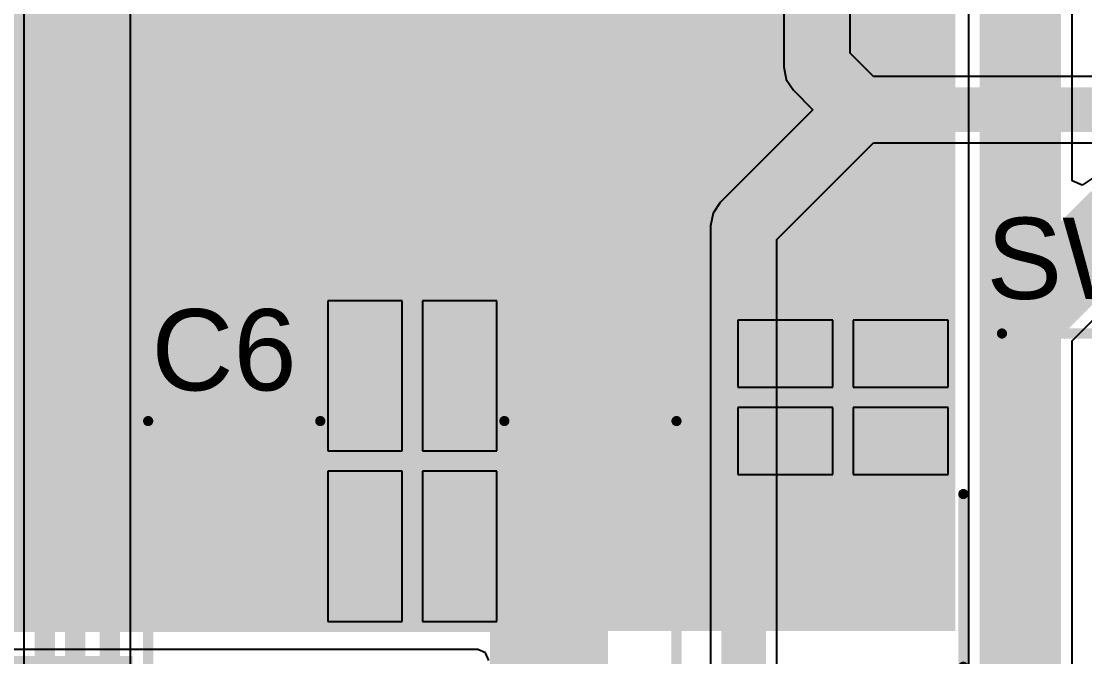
# Model space of a CAD drawing. Header units: millimetres. Extents: x -0.27 to 4.7, y -0.39 to 2.83.
# Drawn here: x 3.344 to 3.868, y 2.042 to 2.355 of the extents above; entities that cross this region are included whole.
import ezdxf

# ---------------------------------------------------------------- set-up
doc = ezdxf.new("R2010")
doc.units = ezdxf.units.MM
doc.header["$MEASUREMENT"] = 0
for name, color, linetype in [('BottomLayer', 5, 'Continuous'), ('BottomSolder', 6, 'Continuous'), ('TopLayer', 1, 'Continuous'), ('TopOverlay', 2, 'Continuous'), ('TopPaste', 8, 'Continuous'), ('TopSolder', 216, 'Continuous'), ('ViaHoleLayer', 16, 'Continuous')]:
    doc.layers.add(name, color=color, linetype=linetype)
doc.styles.add('Arial', font='', dxfattribs={"height": 0.2})
doc.styles.get('Arial').set_extended_font_data('Arial')

# ---------------------------------------------------------------- blocks, each defined once
blk = doc.blocks.new('20SVPF120M_38')
at = {"layer": 'TopLayer'}
for points in [[(-0.17913, 0.0315), (-0.04134, 0.0315), (-0.04134, -0.0315), (-0.17913, -0.0315)], [(0.04134, 0.0315), (0.17913, 0.0315), (0.17913, -0.0315), (0.04134, -0.0315)]]:
    blk.add_hatch(color=1, dxfattribs=at).paths.add_polyline_path(points)
at = {"layer": 'TopPaste'}
for points in [[(-0.17913, 0.0315), (-0.04134, 0.0315), (-0.04134, -0.0315), (-0.17913, -0.0315)], [(0.04134, 0.0315), (0.17913, 0.0315), (0.17913, -0.0315), (0.04134, -0.0315)]]:
    blk.add_hatch(color=8, dxfattribs=at).paths.add_polyline_path(points)
at = {"layer": 'TopSolder'}
for points in [[(-0.18313, 0.0355), (-0.03734, 0.0355), (-0.03734, -0.0355), (-0.18313, -0.0355)], [(0.03734, 0.0355), (0.18313, 0.0355), (0.18313, -0.0355), (0.03734, -0.0355)]]:
    blk.add_hatch(color=216, dxfattribs=at).paths.add_polyline_path(points)
at = {"layer": 'TopOverlay', "const_width": 0.005}
for points in [[(-0.07677, 0.12992), (-0.12992, 0.07677)], [(-0.07677, 0.12992), (0.12992, 0.12992)], [(0.12992, 0.12992), (0.12992, 0.04528)], [(-0.12992, 0.07677), (-0.12992, 0.04528)], [(-0.153, 0.064), (-0.153, 0.043)], [(-0.162, 0.053), (-0.144, 0.053)], [(-0.12992, -0.04528), (-0.12992, -0.07677)], [(0.12992, -0.04528), (0.12992, -0.12992)], [(-0.12992, -0.07677), (-0.07677, -0.12992)], [(-0.07677, -0.12992), (0.12992, -0.12992)]]:
    blk.add_lwpolyline(points, dxfattribs=at)
at = {"layer": 'TopOverlay', "const_width": 0.0025}
for points in [[(-0.07802, 0.12992, 1), (-0.07552, 0.12992, 1)], [(-0.07802, 0.12992, 1), (-0.07552, 0.12992, 1)], [(0.12867, 0.12992, 1), (0.13117, 0.12992, 1)], [(0.12867, 0.12992, 1), (0.13117, 0.12992, 1)], [(-0.13117, 0.07677, 1), (-0.12867, 0.07677, 1)], [(-0.13117, 0.07677, 1), (-0.12867, 0.07677, 1)], [(-0.15425, 0.064, 1), (-0.15175, 0.064, 1)], [(-0.16325, 0.053, 1), (-0.16075, 0.053, 1)], [(-0.14525, 0.053, 1), (-0.14275, 0.053, 1)], [(-0.13117, 0.04528, 1), (-0.12867, 0.04528, 1)], [(0.12867, 0.04528, 1), (0.13117, 0.04528, 1)], [(-0.15425, 0.043, 1), (-0.15175, 0.043, 1)], [(-0.13117, -0.04528, 1), (-0.12867, -0.04528, 1)], [(0.12867, -0.04528, 1), (0.13117, -0.04528, 1)], [(-0.13117, -0.07677, 1), (-0.12867, -0.07677, 1)], [(-0.13117, -0.07677, 1), (-0.12867, -0.07677, 1)], [(-0.07802, -0.12992, 1), (-0.07552, -0.12992, 1)], [(-0.07802, -0.12992, 1), (-0.07552, -0.12992, 1)], [(0.12867, -0.12992, 1), (0.13117, -0.12992, 1)], [(0.12867, -0.12992, 1), (0.13117, -0.12992, 1)]]:
    blk.add_lwpolyline(points, format="xyb", close=True, dxfattribs=at)
blk = doc.blocks.new('SOT__223_55')
at = {"layer": 'TopLayer'}
for points in [[(-0.0748, 0.15945), (0.0748, 0.15945), (0.0748, 0.08071), (-0.0748, 0.08071)], [(-0.12008, -0.08071), (-0.06102, -0.08071), (-0.06102, -0.15945), (-0.12008, -0.15945)], [(-0.02953, -0.08071), (0.02953, -0.08071), (0.02953, -0.15945), (-0.02953, -0.15945)], [(0.06102, -0.08071), (0.12008, -0.08071), (0.12008, -0.15945), (0.06102, -0.15945)]]:
    blk.add_hatch(color=1, dxfattribs=at).paths.add_polyline_path(points)
at = {"layer": 'TopPaste'}
for points in [[(-0.0748, 0.15945), (0.0748, 0.15945), (0.0748, 0.08071), (-0.0748, 0.08071)], [(-0.12008, -0.08071), (-0.06102, -0.08071), (-0.06102, -0.15945), (-0.12008, -0.15945)], [(-0.02953, -0.08071), (0.02953, -0.08071), (0.02953, -0.15945), (-0.02953, -0.15945)], [(0.06102, -0.08071), (0.12008, -0.08071), (0.12008, -0.15945), (0.06102, -0.15945)]]:
    blk.add_hatch(color=8, dxfattribs=at).paths.add_polyline_path(points)
at = {"layer": 'TopSolder'}
for points in [[(-0.0788, 0.16345), (0.0788, 0.16345), (0.0788, 0.07671), (-0.0788, 0.07671)], [(-0.12408, -0.07671), (-0.05702, -0.07671), (-0.05702, -0.16345), (-0.12408, -0.16345)], [(-0.03353, -0.07671), (0.03353, -0.07671), (0.03353, -0.16345), (-0.03353, -0.16345)], [(0.05702, -0.07671), (0.12408, -0.07671), (0.12408, -0.16345), (0.05702, -0.16345)]]:
    blk.add_hatch(color=216, dxfattribs=at).paths.add_polyline_path(points)
at = {"layer": 'TopOverlay'}
for points, const_width in [([(0.13, 0.071), (-0.13, 0.071)], 0.005), ([(-0.13, -0.072), (-0.13, 0.071)], 0.005), ([(0.13, -0.072), (0.13, 0.071)], 0.005), ([(0.13, -0.072), (-0.13, -0.072)], 0.005), ([(-0.127, -0.121), (-0.132, -0.116)], 0.00787), ([(-0.132, -0.126), (-0.132, -0.116)], 0.00787), ([(-0.132, -0.126), (-0.127, -0.121)], 0.00787)]:
    blk.add_lwpolyline(points, dxfattribs=dict(at, const_width=const_width))
for points, const_width in [([(-0.13125, 0.071, 1), (-0.12875, 0.071, 1)], 0.0025), ([(-0.13125, 0.071, 1), (-0.12875, 0.071, 1)], 0.0025), ([(0.12875, 0.071, 1), (0.13125, 0.071, 1)], 0.0025), ([(0.12875, 0.071, 1), (0.13125, 0.071, 1)], 0.0025), ([(-0.13125, -0.072, 1), (-0.12875, -0.072, 1)], 0.0025), ([(-0.13125, -0.072, 1), (-0.12875, -0.072, 1)], 0.0025), ([(0.12875, -0.072, 1), (0.13125, -0.072, 1)], 0.0025), ([(0.12875, -0.072, 1), (0.13125, -0.072, 1)], 0.0025), ([(-0.13397, -0.116, 1), (-0.13003, -0.116, 1)], 0.00394), ([(-0.13397, -0.116, 1), (-0.13003, -0.116, 1)], 0.00394), ([(-0.12897, -0.121, 1), (-0.12503, -0.121, 1)], 0.00394), ([(-0.12897, -0.121, 1), (-0.12503, -0.121, 1)], 0.00394), ([(-0.13397, -0.126, 1), (-0.13003, -0.126, 1)], 0.00394), ([(-0.13397, -0.126, 1), (-0.13003, -0.126, 1)], 0.00394)]:
    blk.add_lwpolyline(points, format="xyb", close=True, dxfattribs=dict(at, const_width=const_width))
blk = doc.blocks.new('TL3301NF160QG_56')
at = {"layer": 'TopLayer'}
for points in [[(-0.1374, 0.06063), (-0.22087, 0.06063), (-0.22087, 0.11654), (-0.1374, 0.11654)], [(0.22087, 0.06063), (0.1374, 0.06063), (0.1374, 0.11654), (0.22087, 0.11654)], [(-0.1374, -0.11654), (-0.22087, -0.11654), (-0.22087, -0.06063), (-0.1374, -0.06063)], [(0.22087, -0.11654), (0.1374, -0.11654), (0.1374, -0.06063), (0.22087, -0.06063)]]:
    blk.add_hatch(color=1, dxfattribs=at).paths.add_polyline_path(points)
at = {"layer": 'TopPaste'}
for points in [[(-0.1374, 0.06063), (-0.22087, 0.06063), (-0.22087, 0.11654), (-0.1374, 0.11654)], [(0.22087, 0.06063), (0.1374, 0.06063), (0.1374, 0.11654), (0.22087, 0.11654)], [(-0.1374, -0.11654), (-0.22087, -0.11654), (-0.22087, -0.06063), (-0.1374, -0.06063)], [(0.22087, -0.11654), (0.1374, -0.11654), (0.1374, -0.06063), (0.22087, -0.06063)]]:
    blk.add_hatch(color=8, dxfattribs=at).paths.add_polyline_path(points)
at = {"layer": 'TopSolder'}
for points in [[(-0.1334, 0.05663), (-0.22487, 0.05663), (-0.22487, 0.12054), (-0.1334, 0.12054)], [(0.22487, 0.05663), (0.1334, 0.05663), (0.1334, 0.12054), (0.22487, 0.12054)], [(-0.1334, -0.12054), (-0.22487, -0.12054), (-0.22487, -0.05663), (-0.1334, -0.05663)], [(0.22487, -0.12054), (0.1334, -0.12054), (0.1334, -0.05663), (0.22487, -0.05663)]]:
    blk.add_hatch(color=216, dxfattribs=at).paths.add_polyline_path(points)
at = {"layer": 'TopOverlay'}
for points, const_width in [([(-0.188, 0.129), (-0.178, 0.129)], 0.00787), ([(-0.188, 0.129), (-0.183, 0.124)], 0.00787), ([(-0.183, 0.124), (-0.178, 0.129)], 0.00787), ([(-0.101, 0.12), (0.094, 0.12)], 0.005), ([(-0.12, -0.044), (-0.12, 0.041)], 0.005), ([(0.12, -0.041), (0.12, 0.044)], 0.005), ([(-0.094, -0.12), (0.101, -0.12)], 0.005)]:
    blk.add_lwpolyline(points, dxfattribs=dict(at, const_width=const_width))
for points, const_width in [([(-0.18997, 0.129, 1), (-0.18603, 0.129, 1)], 0.00394), ([(-0.18997, 0.129, 1), (-0.18603, 0.129, 1)], 0.00394), ([(-0.17997, 0.129, 1), (-0.17603, 0.129, 1)], 0.00394), ([(-0.17997, 0.129, 1), (-0.17603, 0.129, 1)], 0.00394), ([(-0.18497, 0.124, 1), (-0.18103, 0.124, 1)], 0.00394), ([(-0.18497, 0.124, 1), (-0.18103, 0.124, 1)], 0.00394), ([(-0.10225, 0.12, 1), (-0.09975, 0.12, 1)], 0.0025), ([(0.09275, 0.12, 1), (0.09525, 0.12, 1)], 0.0025), ([(-0.12125, 0.041, 1), (-0.11875, 0.041, 1)], 0.0025), ([(0.11875, 0.044, 1), (0.12125, 0.044, 1)], 0.0025), ([(-0.12125, -0.044, 1), (-0.11875, -0.044, 1)], 0.0025), ([(0.11875, -0.041, 1), (0.12125, -0.041, 1)], 0.0025), ([(-0.09525, -0.12, 1), (-0.09275, -0.12, 1)], 0.0025), ([(0.09975, -0.12, 1), (0.10225, -0.12, 1)], 0.0025)]:
    blk.add_lwpolyline(points, format="xyb", close=True, dxfattribs=dict(at, const_width=const_width))

msp = doc.modelspace()

# ---------------------------------------------------------------- hatches: boundary and pattern name
at = {"layer": 'BottomLayer'}
msp.add_hatch(color=5, dxfattribs=at).paths.add_polyline_path([(3.401, 2.111), (3.607, 2.111), (3.607, 2.237), (3.401, 2.237)])
h = msp.add_hatch(color=5, dxfattribs=at)
edge = h.paths.add_edge_path()
edge.add_arc((3.463, 2.216), 0.01181, 0, 360)
h = msp.add_hatch(color=5, dxfattribs=at)
edge = h.paths.add_edge_path()
edge.add_arc((3.4876, 2.216), 0.01181, 0, 360)
h = msp.add_hatch(color=5, dxfattribs=at)
edge = h.paths.add_edge_path()
edge.add_arc((3.5894, 2.216), 0.01181, 0, 360)
h = msp.add_hatch(color=5, dxfattribs=at)
edge = h.paths.add_edge_path()
edge.add_arc((3.614, 2.216), 0.01181, 0, 360)
h = msp.add_hatch(color=5, dxfattribs=at)
edge = h.paths.add_edge_path()
edge.add_arc((3.463, 2.19), 0.01181, 0, 360)
h = msp.add_hatch(color=5, dxfattribs=at)
edge = h.paths.add_edge_path()
edge.add_arc((3.4876, 2.19), 0.01181, 0, 360)
h = msp.add_hatch(color=5, dxfattribs=at)
edge = h.paths.add_edge_path()
edge.add_arc((3.5894, 2.18967), 0.01181, 0, 360)
h = msp.add_hatch(color=5, dxfattribs=at)
edge = h.paths.add_edge_path()
edge.add_arc((3.614, 2.18967), 0.01181, 0, 360)
h = msp.add_hatch(color=5, dxfattribs=at)
edge = h.paths.add_edge_path()
edge.add_arc((3.463, 2.163), 0.01181, 0, 360)
h = msp.add_hatch(color=5, dxfattribs=at)
edge = h.paths.add_edge_path()
edge.add_arc((3.4876, 2.163), 0.01181, 0, 360)
h = msp.add_hatch(color=5, dxfattribs=at)
edge = h.paths.add_edge_path()
edge.add_arc((3.5894, 2.16333), 0.01181, 0, 360)
h = msp.add_hatch(color=5, dxfattribs=at)
edge = h.paths.add_edge_path()
edge.add_arc((3.614, 2.16333), 0.01181, 0, 360)
h = msp.add_hatch(color=5, dxfattribs=at)
edge = h.paths.add_edge_path()
edge.add_arc((3.463, 2.137), 0.01181, 0, 360)
h = msp.add_hatch(color=5, dxfattribs=at)
edge = h.paths.add_edge_path()
edge.add_arc((3.4876, 2.137), 0.01181, 0, 360)
h = msp.add_hatch(color=5, dxfattribs=at)
edge = h.paths.add_edge_path()
edge.add_arc((3.5894, 2.137), 0.01181, 0, 360)
h = msp.add_hatch(color=5, dxfattribs=at)
edge = h.paths.add_edge_path()
edge.add_arc((3.614, 2.137), 0.01181, 0, 360)
at = {"layer": 'BottomSolder'}
h = msp.add_hatch(color=6, dxfattribs=at)
edge = h.paths.add_edge_path()
edge.add_arc((3.463, 2.216), 0.00591, 0, 360)
h = msp.add_hatch(color=6, dxfattribs=at)
edge = h.paths.add_edge_path()
edge.add_arc((3.4876, 2.216), 0.00591, 0, 360)
h = msp.add_hatch(color=6, dxfattribs=at)
edge = h.paths.add_edge_path()
edge.add_arc((3.5894, 2.216), 0.00591, 0, 360)
h = msp.add_hatch(color=6, dxfattribs=at)
edge = h.paths.add_edge_path()
edge.add_arc((3.614, 2.216), 0.00591, 0, 360)
h = msp.add_hatch(color=6, dxfattribs=at)
edge = h.paths.add_edge_path()
edge.add_arc((3.463, 2.19), 0.00591, 0, 360)
h = msp.add_hatch(color=6, dxfattribs=at)
edge = h.paths.add_edge_path()
edge.add_arc((3.4876, 2.19), 0.00591, 0, 360)
h = msp.add_hatch(color=6, dxfattribs=at)
edge = h.paths.add_edge_path()
edge.add_arc((3.5894, 2.18967), 0.00591, 0, 360)
h = msp.add_hatch(color=6, dxfattribs=at)
edge = h.paths.add_edge_path()
edge.add_arc((3.614, 2.18967), 0.00591, 0, 360)
h = msp.add_hatch(color=6, dxfattribs=at)
edge = h.paths.add_edge_path()
edge.add_arc((3.463, 2.163), 0.00591, 0, 360)
h = msp.add_hatch(color=6, dxfattribs=at)
edge = h.paths.add_edge_path()
edge.add_arc((3.4876, 2.163), 0.00591, 0, 360)
h = msp.add_hatch(color=6, dxfattribs=at)
edge = h.paths.add_edge_path()
edge.add_arc((3.5894, 2.16333), 0.00591, 0, 360)
h = msp.add_hatch(color=6, dxfattribs=at)
edge = h.paths.add_edge_path()
edge.add_arc((3.614, 2.16333), 0.00591, 0, 360)
h = msp.add_hatch(color=6, dxfattribs=at)
edge = h.paths.add_edge_path()
edge.add_arc((3.463, 2.137), 0.00591, 0, 360)
h = msp.add_hatch(color=6, dxfattribs=at)
edge = h.paths.add_edge_path()
edge.add_arc((3.4876, 2.137), 0.00591, 0, 360)
h = msp.add_hatch(color=6, dxfattribs=at)
edge = h.paths.add_edge_path()
edge.add_arc((3.5894, 2.137), 0.00591, 0, 360)
h = msp.add_hatch(color=6, dxfattribs=at)
edge = h.paths.add_edge_path()
edge.add_arc((3.614, 2.137), 0.00591, 0, 360)
at = {"layer": 'TopLayer'}
for points in [[(3.018, 2.054), (3.57582, 2.054), (3.57582, 2.57695), (3.018, 2.57695)], [(3.47282, 2.05452), (3.80382, 2.05452), (3.80382, 2.42795), (3.47282, 2.42795)], [(3.575, 1.80095), (3.633, 1.80095), (3.633, 2.07595), (3.575, 2.07595)]]:
    msp.add_hatch(color=1, dxfattribs=at).paths.add_polyline_path(points)
h = msp.add_hatch(color=1, dxfattribs=at)
edge = h.paths.add_edge_path()
edge.add_arc((3.463, 2.216), 0.01181, 0, 360)
h = msp.add_hatch(color=1, dxfattribs=at)
edge = h.paths.add_edge_path()
edge.add_arc((3.4876, 2.216), 0.01181, 0, 360)
h = msp.add_hatch(color=1, dxfattribs=at)
edge = h.paths.add_edge_path()
edge.add_arc((3.5894, 2.216), 0.01181, 0, 360)
h = msp.add_hatch(color=1, dxfattribs=at)
edge = h.paths.add_edge_path()
edge.add_arc((3.614, 2.216), 0.01181, 0, 360)
h = msp.add_hatch(color=1, dxfattribs=at)
edge = h.paths.add_edge_path()
edge.add_arc((3.463, 2.19), 0.01181, 0, 360)
h = msp.add_hatch(color=1, dxfattribs=at)
edge = h.paths.add_edge_path()
edge.add_arc((3.4876, 2.19), 0.01181, 0, 360)
h = msp.add_hatch(color=1, dxfattribs=at)
edge = h.paths.add_edge_path()
edge.add_arc((3.5894, 2.18967), 0.01181, 0, 360)
h = msp.add_hatch(color=1, dxfattribs=at)
edge = h.paths.add_edge_path()
edge.add_arc((3.614, 2.18967), 0.01181, 0, 360)
h = msp.add_hatch(color=1, dxfattribs=at)
edge = h.paths.add_edge_path()
edge.add_arc((3.463, 2.163), 0.01181, 0, 360)
h = msp.add_hatch(color=1, dxfattribs=at)
edge = h.paths.add_edge_path()
edge.add_arc((3.4876, 2.163), 0.01181, 0, 360)
h = msp.add_hatch(color=1, dxfattribs=at)
edge = h.paths.add_edge_path()
edge.add_arc((3.5894, 2.16333), 0.01181, 0, 360)
h = msp.add_hatch(color=1, dxfattribs=at)
edge = h.paths.add_edge_path()
edge.add_arc((3.614, 2.16333), 0.01181, 0, 360)
h = msp.add_hatch(color=1, dxfattribs=at)
edge = h.paths.add_edge_path()
edge.add_arc((3.463, 2.137), 0.01181, 0, 360)
h = msp.add_hatch(color=1, dxfattribs=at)
edge = h.paths.add_edge_path()
edge.add_arc((3.4876, 2.137), 0.01181, 0, 360)
h = msp.add_hatch(color=1, dxfattribs=at)
edge = h.paths.add_edge_path()
edge.add_arc((3.5894, 2.137), 0.01181, 0, 360)
h = msp.add_hatch(color=1, dxfattribs=at)
edge = h.paths.add_edge_path()
edge.add_arc((3.614, 2.137), 0.01181, 0, 360)
at = {"layer": 'TopSolder'}
h = msp.add_hatch(color=216, dxfattribs=at)
edge = h.paths.add_edge_path()
edge.add_arc((3.463, 2.216), 0.00591, 0, 360)
h = msp.add_hatch(color=216, dxfattribs=at)
edge = h.paths.add_edge_path()
edge.add_arc((3.4876, 2.216), 0.00591, 0, 360)
h = msp.add_hatch(color=216, dxfattribs=at)
edge = h.paths.add_edge_path()
edge.add_arc((3.5894, 2.216), 0.00591, 0, 360)
h = msp.add_hatch(color=216, dxfattribs=at)
edge = h.paths.add_edge_path()
edge.add_arc((3.614, 2.216), 0.00591, 0, 360)
h = msp.add_hatch(color=216, dxfattribs=at)
edge = h.paths.add_edge_path()
edge.add_arc((3.463, 2.19), 0.00591, 0, 360)
h = msp.add_hatch(color=216, dxfattribs=at)
edge = h.paths.add_edge_path()
edge.add_arc((3.4876, 2.19), 0.00591, 0, 360)
h = msp.add_hatch(color=216, dxfattribs=at)
edge = h.paths.add_edge_path()
edge.add_arc((3.5894, 2.18967), 0.00591, 0, 360)
h = msp.add_hatch(color=216, dxfattribs=at)
edge = h.paths.add_edge_path()
edge.add_arc((3.614, 2.18967), 0.00591, 0, 360)
h = msp.add_hatch(color=216, dxfattribs=at)
edge = h.paths.add_edge_path()
edge.add_arc((3.463, 2.163), 0.00591, 0, 360)
h = msp.add_hatch(color=216, dxfattribs=at)
edge = h.paths.add_edge_path()
edge.add_arc((3.4876, 2.163), 0.00591, 0, 360)
h = msp.add_hatch(color=216, dxfattribs=at)
edge = h.paths.add_edge_path()
edge.add_arc((3.5894, 2.16333), 0.00591, 0, 360)
h = msp.add_hatch(color=216, dxfattribs=at)
edge = h.paths.add_edge_path()
edge.add_arc((3.614, 2.16333), 0.00591, 0, 360)
h = msp.add_hatch(color=216, dxfattribs=at)
edge = h.paths.add_edge_path()
edge.add_arc((3.463, 2.137), 0.00591, 0, 360)
h = msp.add_hatch(color=216, dxfattribs=at)
edge = h.paths.add_edge_path()
edge.add_arc((3.4876, 2.137), 0.00591, 0, 360)
h = msp.add_hatch(color=216, dxfattribs=at)
edge = h.paths.add_edge_path()
edge.add_arc((3.5894, 2.137), 0.00591, 0, 360)
h = msp.add_hatch(color=216, dxfattribs=at)
edge = h.paths.add_edge_path()
edge.add_arc((3.614, 2.137), 0.00591, 0, 360)
at = {"layer": 'ViaHoleLayer'}
h = msp.add_hatch(color=16, dxfattribs=at)
edge = h.paths.add_edge_path()
edge.add_arc((3.463, 2.216), 0.00591, 0, 360)
h = msp.add_hatch(color=16, dxfattribs=at)
edge = h.paths.add_edge_path()
edge.add_arc((3.4876, 2.216), 0.00591, 0, 360)
h = msp.add_hatch(color=16, dxfattribs=at)
edge = h.paths.add_edge_path()
edge.add_arc((3.5894, 2.216), 0.00591, 0, 360)
h = msp.add_hatch(color=16, dxfattribs=at)
edge = h.paths.add_edge_path()
edge.add_arc((3.614, 2.216), 0.00591, 0, 360)
h = msp.add_hatch(color=16, dxfattribs=at)
edge = h.paths.add_edge_path()
edge.add_arc((3.463, 2.19), 0.00591, 0, 360)
h = msp.add_hatch(color=16, dxfattribs=at)
edge = h.paths.add_edge_path()
edge.add_arc((3.4876, 2.19), 0.00591, 0, 360)
h = msp.add_hatch(color=16, dxfattribs=at)
edge = h.paths.add_edge_path()
edge.add_arc((3.5894, 2.18967), 0.00591, 0, 360)
h = msp.add_hatch(color=16, dxfattribs=at)
edge = h.paths.add_edge_path()
edge.add_arc((3.614, 2.18967), 0.00591, 0, 360)
h = msp.add_hatch(color=16, dxfattribs=at)
edge = h.paths.add_edge_path()
edge.add_arc((3.463, 2.163), 0.00591, 0, 360)
h = msp.add_hatch(color=16, dxfattribs=at)
edge = h.paths.add_edge_path()
edge.add_arc((3.4876, 2.163), 0.00591, 0, 360)
h = msp.add_hatch(color=16, dxfattribs=at)
edge = h.paths.add_edge_path()
edge.add_arc((3.5894, 2.16333), 0.00591, 0, 360)
h = msp.add_hatch(color=16, dxfattribs=at)
edge = h.paths.add_edge_path()
edge.add_arc((3.614, 2.16333), 0.00591, 0, 360)
h = msp.add_hatch(color=16, dxfattribs=at)
edge = h.paths.add_edge_path()
edge.add_arc((3.463, 2.137), 0.00591, 0, 360)
h = msp.add_hatch(color=16, dxfattribs=at)
edge = h.paths.add_edge_path()
edge.add_arc((3.4876, 2.137), 0.00591, 0, 360)
h = msp.add_hatch(color=16, dxfattribs=at)
edge = h.paths.add_edge_path()
edge.add_arc((3.5894, 2.137), 0.00591, 0, 360)
h = msp.add_hatch(color=16, dxfattribs=at)
edge = h.paths.add_edge_path()
edge.add_arc((3.614, 2.137), 0.00591, 0, 360)

# ---------------------------------------------------------------- linework, layer by layer
at = {"layer": 'BottomLayer'}
for p, q in [((3.3458, 2.58734), (3.3458, 1.77501)), ((3.71951, 2.49083), (3.71951, 2.33216)), ((3.75214, 2.33892), (3.75214, 2.49083)), ((3.3982, 2.03083), (3.3982, 2.4809)), ((3.76369, 2.32737), (3.75214, 2.33892)), ((3.71951, 2.33216), (3.72075, 2.32592)), ((3.72075, 2.32592), (3.72429, 2.32063)), ((4.40271, 2.32737), (3.76369, 2.32737)), ((3.72429, 2.32063), (3.73386, 2.31106)), ((3.73386, 2.31106), (3.68829, 2.26548)), ((3.71614, 2.24719), (3.76369, 2.29474)), ((3.76369, 2.29474), (4.39596, 2.29474)), ((3.68829, 2.26548), (3.68475, 2.26019)), ((3.68475, 2.26019), (3.68351, 2.25395)), ((3.68351, 2.25395), (3.68351, 1.96111)), ((3.71614, 1.96111), (3.71614, 2.24719))]:
    msp.add_line(p, q, dxfattribs=at)
for points, const_width in [([(3.356, 1.25092), (3.356, 2.58734)], 0.01), ([(3.371, 1.24471), (3.371, 2.58113)], 0.01), ([(3.73582, 2.33216), (3.73582, 2.53295)], 0.022), ([(3.388, 1.2405), (3.388, 2.48513)], 0.01), ([(3.73582, 2.33216), (3.75693, 2.31106)], 0.022), ([(3.69982, 2.25395), (3.75693, 2.31106)], 0.022), ([(3.75693, 2.31106), (4.40271, 2.31106)], 0.022), ([(3.69982, 1.957), (3.69982, 2.25395)], 0.022)]:
    msp.add_lwpolyline(points, dxfattribs=dict(at, const_width=const_width))
at = {"layer": 'BottomLayer', "const_width": 0.011}
for points in [[(3.73032, 2.33216, 1), (3.74132, 2.33216, 1)], [(3.73032, 2.33216, 1), (3.74132, 2.33216, 1)], [(3.75143, 2.31106, 1), (3.76243, 2.31106, 1)], [(3.75143, 2.31106, 1), (3.76243, 2.31106, 1)], [(3.75143, 2.31106, 1), (3.76243, 2.31106, 1)], [(3.69432, 2.25395, 1), (3.70532, 2.25395, 1)], [(3.69432, 2.25395, 1), (3.70532, 2.25395, 1)]]:
    msp.add_lwpolyline(points, format="xyb", close=True, dxfattribs=at)
at = {"layer": 'TopLayer'}
for p, q in [((3.81033, 2.49559), (3.81033, 2.20795)), ((3.86131, 2.27607), (3.86131, 2.49559)), ((3.86631, 2.27398), (3.86131, 2.27607)), ((3.87307, 2.2785), (3.86631, 2.27398)), ((3.86131, 2.19739), (3.89338, 2.22946)), ((3.53182, 2.21708), (3.49533, 2.21708)), ((3.49533, 2.21708), (3.49533, 2.14318)), ((3.53182, 2.14318), (3.53182, 2.21708)), ((3.57832, 2.21708), (3.54182, 2.21708)), ((3.54182, 2.21708), (3.54182, 2.14318)), ((3.57832, 2.14318), (3.57832, 2.21708)), ((3.74369, 2.20748), (3.69696, 2.20748)), ((3.69696, 2.20748), (3.69696, 2.17453)), ((3.74369, 2.17453), (3.74369, 2.20748)), ((3.80042, 2.20748), (3.75369, 2.20748)), ((3.75369, 2.20748), (3.75369, 2.17453)), ((3.80042, 2.17453), (3.80042, 2.20748)), ((3.81033, 2.20795), (3.81033, 2.02655)), ((3.86131, 2.00095), (3.86131, 2.19739)), ((3.69696, 2.17453), (3.74369, 2.17453)), ((3.75369, 2.17453), (3.80042, 2.17453)), ((3.74369, 2.16453), (3.69696, 2.16453)), ((3.69696, 2.16453), (3.69696, 2.13158)), ((3.74369, 2.13158), (3.74369, 2.16453)), ((3.80042, 2.16453), (3.75369, 2.16453)), ((3.75369, 2.16453), (3.75369, 2.13158)), ((3.80042, 2.13158), (3.80042, 2.16453)), ((3.49533, 2.14318), (3.53182, 2.14318)), ((3.54182, 2.14318), (3.57832, 2.14318)), ((3.53182, 2.13318), (3.49533, 2.13318)), ((3.49533, 2.13318), (3.49533, 2.05929)), ((3.53182, 2.05929), (3.53182, 2.13318)), ((3.57832, 2.13318), (3.54182, 2.13318)), ((3.54182, 2.13318), (3.54182, 2.05929)), ((3.57832, 2.05929), (3.57832, 2.13318)), ((3.69696, 2.13158), (3.74369, 2.13158)), ((3.75369, 2.13158), (3.80042, 2.13158)), ((3.49533, 2.05929), (3.53182, 2.05929)), ((3.54182, 2.05929), (3.57832, 2.05929)), ((3.569, 2.04541), (3.339, 2.04541)), ((3.57283, 2.04383), (3.569, 2.04541)), ((3.57441, 2.04), (3.57283, 2.04383))]:
    msp.add_line(p, q, dxfattribs=at)
at = {"layer": 'TopLayer', "const_width": 0.04}
for points in [[(3.83582, 2.20795), (3.83582, 2.53295)], [(3.83582, 2.20795), (3.88282, 2.25495)], [(3.88282, 2.25495), (4.01995, 2.25495)], [(3.83582, 2.00095), (3.83582, 2.20795)]]:
    msp.add_lwpolyline(points, dxfattribs=at)
at = {"layer": 'TopLayer', "const_width": 0.02}
for points in [[(3.87282, 2.25495, 1), (3.89282, 2.25495, 1)], [(3.87282, 2.25495, 1), (3.89282, 2.25495, 1)], [(3.82582, 2.20795, 1), (3.84582, 2.20795, 1)], [(3.82582, 2.20795, 1), (3.84582, 2.20795, 1)], [(3.82582, 2.20795, 1), (3.84582, 2.20795, 1)]]:
    msp.add_lwpolyline(points, format="xyb", close=True, dxfattribs=at)

# ---------------------------------------------------------------- block references
msp.add_blockref('TL3301NF160QG_56', (3.92782, 2.08095))
for name, p, rotation in [('20SVPF120M_38', (3.53682, 2.02795), 90), ('SOT__223_55', (3.2359, 1.9635), 270)]:
    msp.add_blockref(name, p, dxfattribs=dict(rotation=rotation))

# ---------------------------------------------------------------- texts
at = {"layer": 'TopOverlay', "style": 'Arial'}
for s, p in [('SW1', (3.81917, 2.21796)), ('C6', (3.4085, 2.17296))]:
    msp.add_text(s, height=0.04, dxfattribs=at).set_placement(p)

doc.saveas('drawing.dxf')
